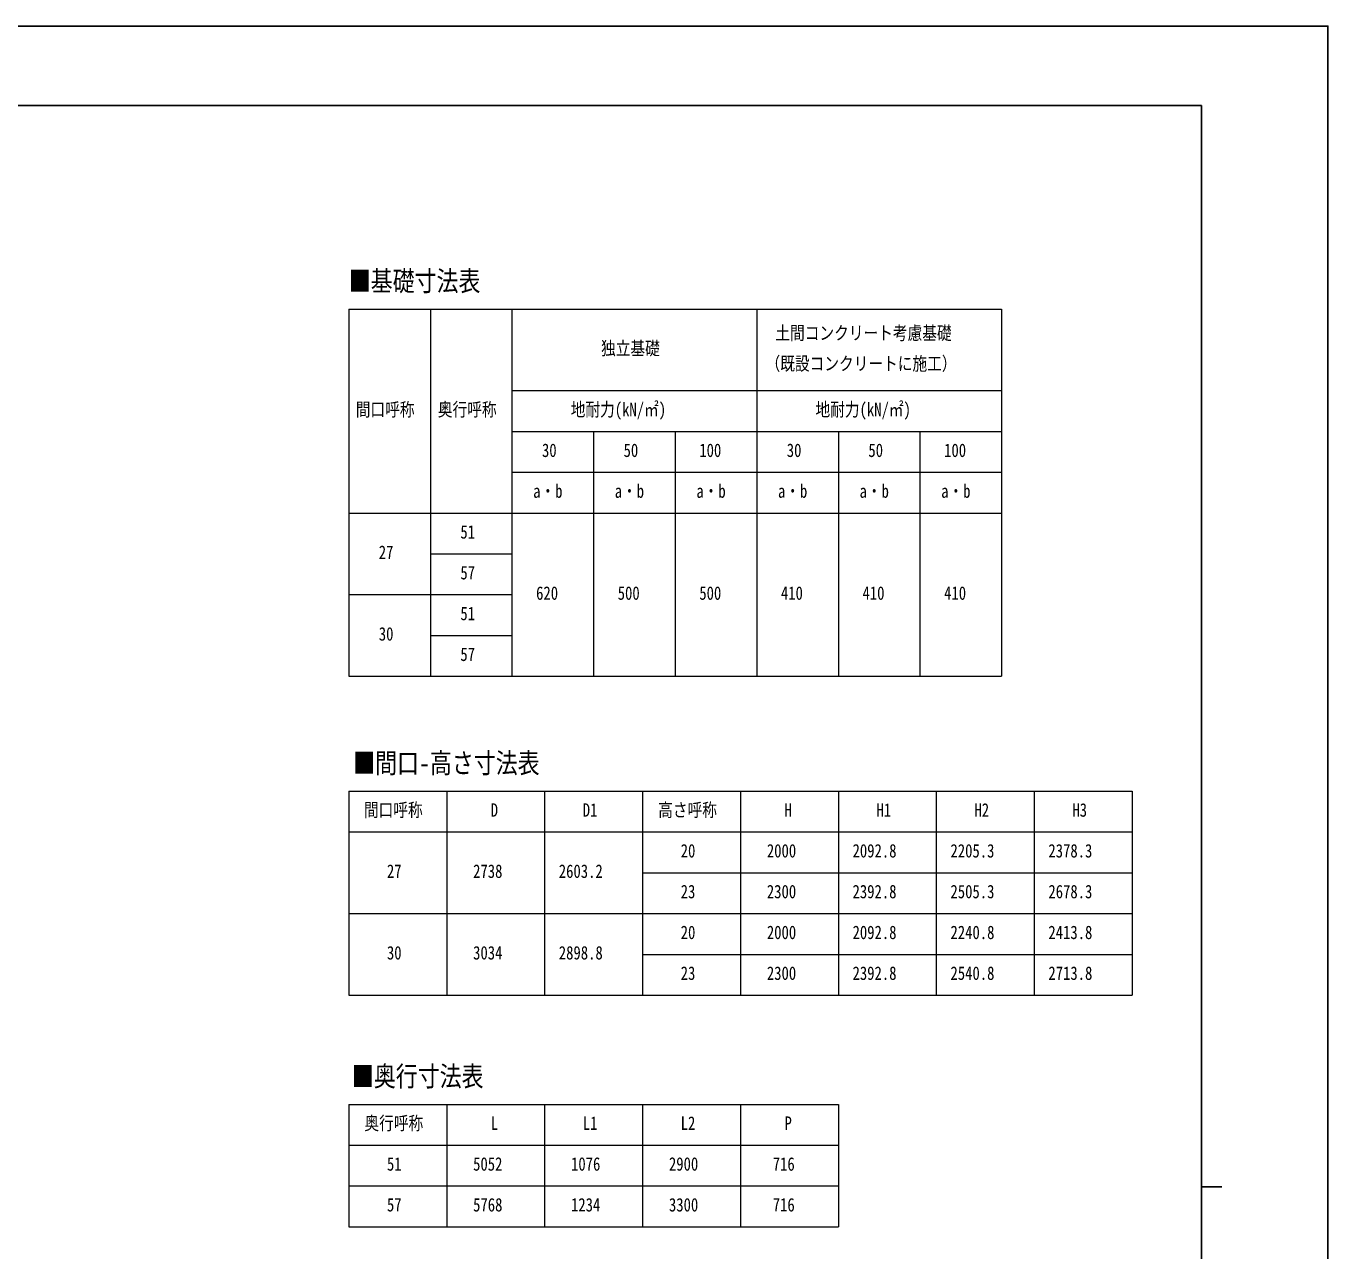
# Model space of a CAD drawing. Units: millimetres, scale not verified. Extents: x -10512 to 10512, y -7425 to 7425.
# Drawn here: x 2535 to 10512, y -81 to 7425 of the extents above; entities that cross this region are included whole.
import ezdxf
from ezdxf.enums import TextEntityAlignment as Align

# ---------------------------------------------------------------- set-up
doc = ezdxf.new("R2010")
doc.units = ezdxf.units.MM
doc.header["$LTSCALE"] = 25
doc.layers.add('0-1_TABLE1', color=7, linetype='Continuous', lineweight=18)
doc.layers.add('0-2_USER1', color=3, linetype='Continuous')
doc.layers.add('0-7_YKK_ZWAK', color=7, linetype='Continuous')
doc.styles.add('ＭＳ ゴシック', font='')
doc.styles.get('ＭＳ ゴシック').set_extended_font_data('MS Gothic')

msp = doc.modelspace()

# ---------------------------------------------------------------- linework, layer by layer
at = {"layer": '0-1_TABLE1'}
for p, q in [((4512.5, 5690.72), (8512.5, 5690.72)), ((4512.5, 5690.72), (4512.5, 3440.72)), ((5012.5, 5690.72), (5012.5, 3440.72)), ((5512.5, 5190.72), (8512.5, 5190.72)), ((5512.5, 4940.72), (8512.5, 4940.72)), ((6012.5, 4940.72), (6012.5, 3440.72)), ((6512.5, 4940.72), (6512.5, 3440.72)), ((7512.5, 4940.72), (7512.5, 3440.72)), ((8012.5, 4940.72), (8012.5, 3440.72)), ((5512.5, 4690.72), (8512.5, 4690.72)), ((5012.5, 4190.72), (5512.5, 4190.72)), ((4512.5, 3940.72), (5512.5, 3940.72)), ((5012.5, 3690.72), (5512.5, 3690.72)), ((4512.5, 2736.6), (9312.5, 2736.6)), ((4512.5, 2736.6), (4512.5, 1486.6)), ((5112.5, 2736.6), (5112.5, 1486.6)), ((5712.5, 2736.6), (5712.5, 1486.6)), ((6312.5, 2736.6), (6312.5, 1486.6)), ((6912.5, 2736.6), (6912.5, 1486.6)), ((7512.5, 2736.6), (7512.5, 1486.6)), ((8112.5, 2736.6), (8112.5, 1486.6)), ((8712.5, 2736.6), (8712.5, 1486.6)), ((9312.5, 2736.6), (9312.5, 1486.6)), ((4512.5, 2486.6), (9312.5, 2486.6)), ((6312.5, 2236.6), (9312.5, 2236.6)), ((4512.5, 1986.6), (9312.5, 1986.6)), ((6312.5, 1736.6), (9312.5, 1736.6)), ((4512.5, 1486.6), (9312.5, 1486.6)), ((4512.5, 817.53), (7512.5, 817.53)), ((4512.5, 817.53), (4512.5, 67.53)), ((5112.5, 817.53), (5112.5, 67.53)), ((5712.5, 817.53), (5712.5, 67.53)), ((6312.5, 817.53), (6312.5, 67.53)), ((6912.5, 817.53), (6912.5, 67.53)), ((7512.5, 817.53), (7512.5, 67.53)), ((4512.5, 567.53), (7512.5, 567.53)), ((4512.5, 317.53), (7512.5, 317.53)), ((4512.5, 67.53), (7512.5, 67.53))]:
    msp.add_line(p, q, dxfattribs=at)
for points in [[(5512.5, 5690.72), (5512.5, 5190.72), (5512.5, 4440.72), (5512.5, 3440.72)], [(7012.5, 5690.72), (7012.5, 4940.72), (7012.5, 3440.72)], [(8512.5, 5690.72), (8512.5, 4940.72), (8512.5, 4690.72), (8512.5, 3440.72)], [(4512.5, 4440.72), (5512.5, 4440.72), (8512.5, 4440.72)], [(4512.5, 3440.72), (5512.5, 3440.72), (8512.5, 3440.72)]]:
    msp.add_lwpolyline(points, dxfattribs=at)
at = {"layer": '0-7_YKK_ZWAK'}
for p, q in [((9737.55, 6937.5), (-9762.45, 6937.5)), ((9737.55, 6937.5), (9737.55, -6312.5)), ((9737.55, 312.5), (9862.55, 312.5))]:
    msp.add_line(p, q, dxfattribs=at)
msp.add_lwpolyline([(-10512.5, -7425), (10512.5, -7425), (10512.5, 7425), (-10512.5, 7425)], close=True, dxfattribs=at)

# ---------------------------------------------------------------- texts
at = {"layer": '0-1_TABLE1', "style": 'ＭＳ ゴシック', "width": 0.8}
for s, p in [('土間コンクリート考慮基礎', (7126.5, 5478.22)), ('独立基礎', (6058.5, 5384.47)), ('（既設コンクリートに施工）', (7066.5, 5290.72)), ('間口呼称', (4555.5, 5009.47)), ('奥行呼称', (5058.5, 5009.47)), ('地耐力(kN/㎡)', (5872.5, 5009.47)), ('地耐力(kN/㎡)', (7372.5, 5009.47)), ('30', (5696.5, 4759.47)), ('50', (6196.5, 4759.47)), ('100', (6660.5, 4759.47)), ('30', (7196.5, 4759.47)), ('50', (7696.5, 4759.47)), ('100', (8160.5, 4759.47)), ('a・b', (5642.5, 4509.47)), ('a・b', (6142.5, 4509.47)), ('a・b', (6642.5, 4509.47)), ('a・b', (7142.5, 4509.47)), ('a・b', (7642.5, 4509.47)), ('a・b', (8142.5, 4509.47)), ('51', (5196.5, 4259.47)), ('27', (4696.5, 4134.47)), ('57', (5196.5, 4009.47)), ('620', (5660.5, 3884.47)), ('500', (6160.5, 3884.47)), ('500', (6660.5, 3884.47)), ('410', (7160.5, 3884.47)), ('410', (7660.5, 3884.47)), ('410', (8160.5, 3884.47)), ('51', (5196.5, 3759.47)), ('30', (4696.5, 3634.47)), ('57', (5196.5, 3509.47)), ('間口呼称', (4605.5, 2555.35)), ('D', (5382.5, 2555.35)), ('D1', (5946.5, 2555.35)), ('高さ呼称', (6408.5, 2555.35)), ('H', (7182.5, 2555.35)), ('H1', (7746.5, 2555.35)), ('H2', (8346.5, 2555.35)), ('H3', (8946.5, 2555.35)), ('20', (6546.5, 2305.35)), ('2000', (7074.5, 2305.35)), ('2092.8', (7599.5, 2305.35)), ('2205.3', (8199.5, 2305.35)), ('2378.3', (8799.5, 2305.35)), ('27', (4746.5, 2180.35)), ('2738', (5274.5, 2180.35)), ('2603.2', (5799.5, 2180.35)), ('23', (6546.5, 2055.35)), ('2300', (7074.5, 2055.35)), ('2392.8', (7599.5, 2055.35)), ('2505.3', (8199.5, 2055.35)), ('2678.3', (8799.5, 2055.35)), ('20', (6546.5, 1805.35)), ('2000', (7074.5, 1805.35)), ('2092.8', (7599.5, 1805.35)), ('2240.8', (8199.5, 1805.35)), ('2413.8', (8799.5, 1805.35)), ('30', (4746.5, 1680.35)), ('3034', (5274.5, 1680.35)), ('2898.8', (5799.5, 1680.35)), ('23', (6546.5, 1555.35)), ('2300', (7074.5, 1555.35)), ('2392.8', (7599.5, 1555.35)), ('2540.8', (8199.5, 1555.35)), ('2713.8', (8799.5, 1555.35)), ('奥行呼称', (4608.5, 636.28)), ('L', (5382.5, 636.28)), ('L1', (5946.5, 636.28)), ('L2', (6546.5, 636.28)), ('P', (7182.5, 636.28)), ('51', (4746.5, 386.28)), ('5052', (5274.5, 386.28)), ('1076', (5874.5, 386.28)), ('2900', (6474.5, 386.28)), ('716', (7110.5, 386.28)), ('57', (4746.5, 136.28)), ('5768', (5274.5, 136.28)), ('1234', (5874.5, 136.28)), ('3300', (6474.5, 136.28)), ('716', (7110.5, 136.28))]:
    msp.add_text(s, height=82.48, dxfattribs=at).set_placement(p, align=Align.BOTTOM_LEFT)
at = {"layer": '0-2_USER1', "style": 'ＭＳ ゴシック', "width": 0.8}
for s, p in [('■基礎寸法表', (4512.77, 5764.32)), ('■間口-高さ寸法表', (4539.34, 2810.2)), ('■奥行寸法表', (4531.82, 891.13))]:
    msp.add_text(s, height=123.2, dxfattribs=at).set_placement(p, align=Align.BOTTOM_LEFT)

doc.saveas('drawing.dxf')
